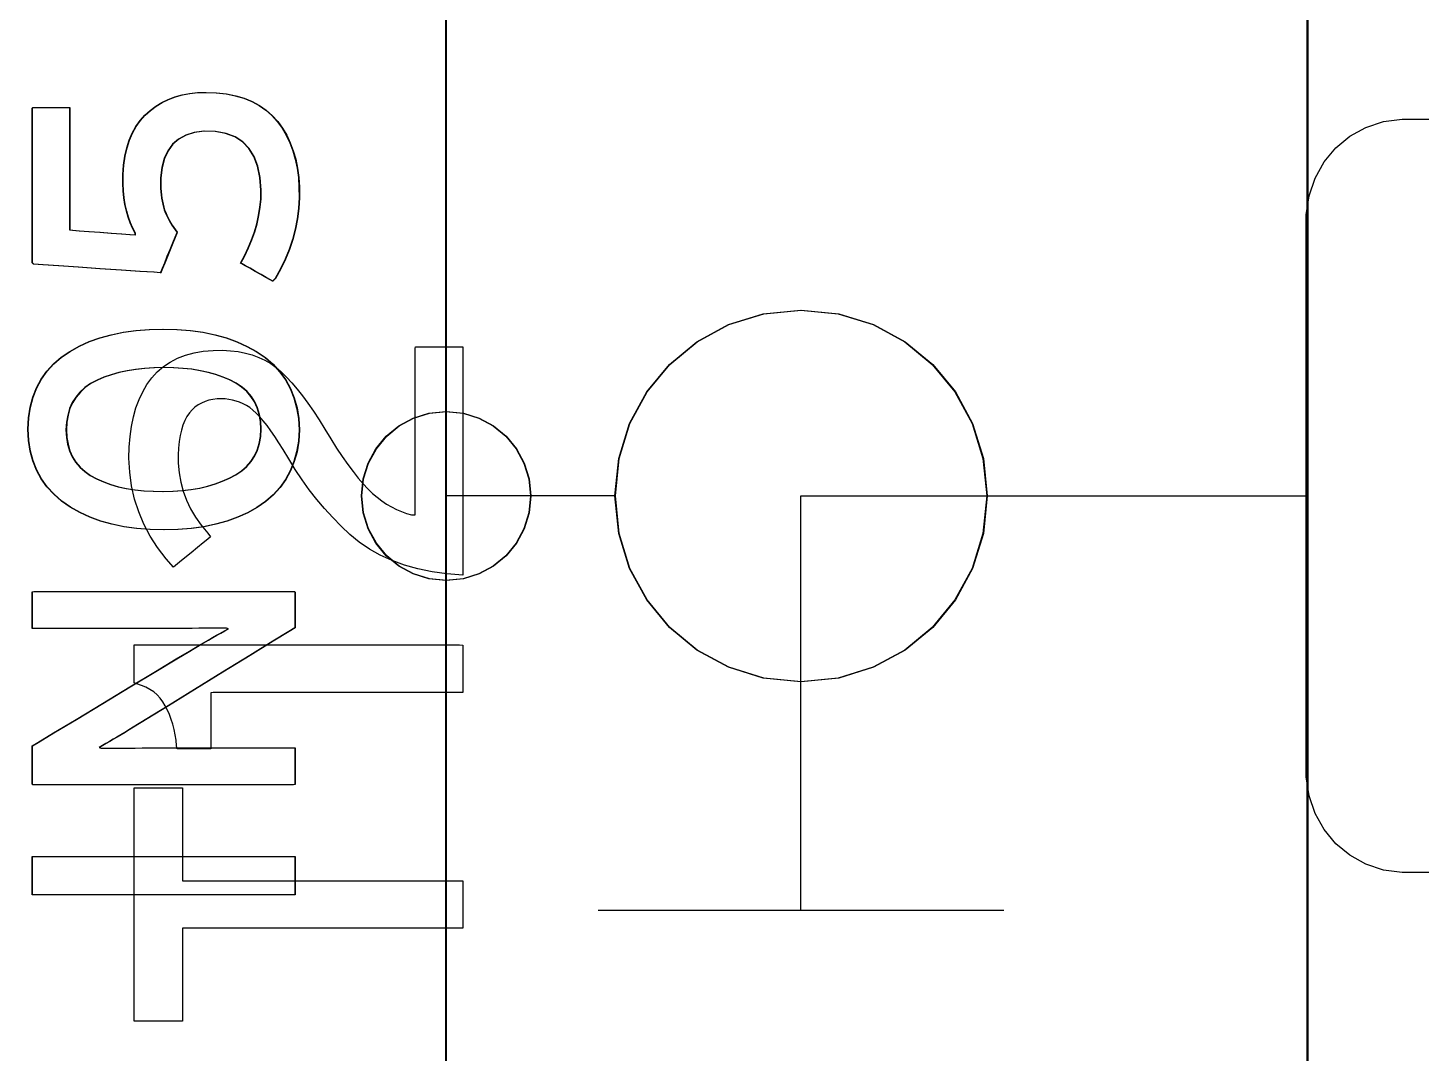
# Model space of a CAD drawing. Extents: x 1 to 47.7, y 0.2 to 35.
# Drawn here: x 34.5796 to 34.9918, y 10.5704 to 10.8737 of the extents above; entities that cross this region are included whole.
import ezdxf

# ---------------------------------------------------------------- set-up
doc = ezdxf.new("R2010")
doc.units = 0
doc.header["$MEASUREMENT"] = 0
for name, color, linetype in [('5_1___24__TARGET_LEDS___12', 7, 'CONTINUOUS'), ('6_1__EMPTY_IO_BOARD_POSITI', 7, 'CONTINUOUS'), ('6_2___8__INDEPENDENT_INPUT', 7, 'CONTINUOUS'), ('6_3___8__OPTOISO_INDEPENDE', 7, 'CONTINUOUS'), ('6_4___24__OPTOISO_INDEPEND', 7, 'CONTINUOUS'), ('6_5___8__INDEPENDENT_INPUT', 7, 'CONTINUOUS'), ('6_6___8__INDEPENDENT_INPUT', 7, 'CONTINUOUS'), ('6_7___8__OPTOISO_INDEPENDE', 7, 'CONTINUOUS'), ('6_8___8__OPTOISO_INDEPENDE', 7, 'CONTINUOUS')]:
    doc.layers.add(name, color=color, linetype=linetype)

msp = doc.modelspace()

# ---------------------------------------------------------------- linework, layer by layer
at = {"layer": '5_1___24__TARGET_LEDS___12'}
for points in [[(34.7534, 10.73518), (34.70342, 10.73518), (34.70344, 11.03517)], [(34.95794, 11.01739), (34.95794, 10.72613), (34.95794, 10.43486), (34.95794, 10.14716), (34.95794, 10.00576), (34.95794, 9.86659), (34.95794, 9.73009), (34.95794, 9.5967)], [(34.99894, 10.62381), (34.98619, 10.62382), (34.98063, 10.62452), (34.97544, 10.62625), (34.97073, 10.62888), (34.96659, 10.63233), (34.96313, 10.63648), (34.96045, 10.64123), (34.95864, 10.64649), (34.95781, 10.65214), (34.95776, 10.65712), (34.95776, 10.67128), (34.95776, 10.6936), (34.95776, 10.72082), (34.95776, 10.74966), (34.95776, 10.77688), (34.95776, 10.7992), (34.95776, 10.81336), (34.95781, 10.81834), (34.95864, 10.82399), (34.96045, 10.82924), (34.96313, 10.834), (34.96659, 10.83815), (34.97073, 10.84159), (34.97544, 10.84422), (34.98063, 10.84594), (34.98619, 10.84664), (34.99894, 10.84666)], [(34.7534, 10.43518), (34.70342, 10.43518), (34.70342, 10.73518)], [(34.8634, 10.73518), (34.95803, 10.73518)], [(34.65869, 10.61723), (34.58095, 10.61723), (34.58095, 10.62851), (34.65869, 10.62851), (34.65869, 10.61723)]]:
    msp.add_lwpolyline(points, dxfattribs=at)
for points in [[(34.6323, 10.85458), (34.63541, 10.85445), (34.63833, 10.85412), (34.64107, 10.85357), (34.64361, 10.85282), (34.64597, 10.85185), (34.64814, 10.85068), (34.65011, 10.8493), (34.6519, 10.84771), (34.6535, 10.84591), (34.65492, 10.84397), (34.65616, 10.84189), (34.65723, 10.83967), (34.65812, 10.83732), (34.65883, 10.83483), (34.65937, 10.8322), (34.65973, 10.82944), (34.65991, 10.82654), (34.65992, 10.82344), (34.65973, 10.82026), (34.65934, 10.81713), (34.65876, 10.81406), (34.65797, 10.81105), (34.65698, 10.80809), (34.6558, 10.80519), (34.65442, 10.80234), (34.65283, 10.79955), (34.6521, 10.79872), (34.65135, 10.79915), (34.65013, 10.79984), (34.64862, 10.8007), (34.64698, 10.80163), (34.64539, 10.80253), (34.64402, 10.80331), (34.64304, 10.80386), (34.64262, 10.8041), (34.64376, 10.80619), (34.6449, 10.80855), (34.6459, 10.81092), (34.64673, 10.81331), (34.64742, 10.81571), (34.64796, 10.81813), (34.64834, 10.82057), (34.64857, 10.82301), (34.64865, 10.82565), (34.64836, 10.82942), (34.64766, 10.83273), (34.64657, 10.83559), (34.64508, 10.83798), (34.64319, 10.83992), (34.6409, 10.84139), (34.63821, 10.84241), (34.63512, 10.84297), (34.6318, 10.84305), (34.62893, 10.84266), (34.62642, 10.84189), (34.62428, 10.84074), (34.62249, 10.83921), (34.62107, 10.8373), (34.62, 10.83501), (34.6193, 10.83235), (34.61896, 10.8293), (34.61893, 10.82723), (34.61896, 10.8262), (34.61902, 10.82519), (34.61912, 10.82422), (34.61924, 10.82327), (34.6194, 10.82235), (34.61959, 10.82147), (34.61981, 10.82061), (34.62006, 10.81979), (34.62037, 10.819), (34.62071, 10.81822), (34.62108, 10.81746), (34.62147, 10.81672), (34.62189, 10.81599), (34.62233, 10.81528), (34.6228, 10.81459), (34.62329, 10.81391), (34.62381, 10.81324), (34.62363, 10.81281), (34.62316, 10.81165), (34.62249, 10.80998), (34.62169, 10.80802), (34.62086, 10.80598), (34.62008, 10.80406), (34.61944, 10.80249), (34.61903, 10.80148), (34.61885, 10.80121), (34.61692, 10.80134), (34.61285, 10.80162), (34.60733, 10.802), (34.60102, 10.80242), (34.59459, 10.80286), (34.58873, 10.80326), (34.5841, 10.80357), (34.58138, 10.80376), (34.58095, 10.80413), (34.58095, 10.80713), (34.58095, 10.81255), (34.58095, 10.81957), (34.58095, 10.82737), (34.58095, 10.83512), (34.58095, 10.842), (34.58095, 10.84719), (34.58095, 10.84988), (34.58113, 10.85007), (34.58199, 10.85007), (34.58339, 10.85007), (34.58513, 10.85007), (34.587, 10.85007), (34.58883, 10.85007), (34.5904, 10.85007), (34.59153, 10.85007), (34.59201, 10.85007), (34.59201, 10.84903), (34.59201, 10.84576), (34.59201, 10.84089), (34.59201, 10.83505), (34.59201, 10.82889), (34.59201, 10.82305), (34.59201, 10.81818), (34.59201, 10.81491), (34.59202, 10.81387), (34.59288, 10.81381), (34.59489, 10.81366), (34.5977, 10.81345), (34.60095, 10.8132), (34.6043, 10.81295), (34.6074, 10.81272), (34.6099, 10.81254), (34.61144, 10.81242), (34.61147, 10.81288), (34.61066, 10.81437), (34.60996, 10.81597), (34.60935, 10.81767), (34.60883, 10.81946), (34.60842, 10.82136), (34.60811, 10.82335), (34.60789, 10.82545), (34.60777, 10.82765), (34.60779, 10.83028), (34.608, 10.83307), (34.60838, 10.83569), (34.60894, 10.83814), (34.60966, 10.84042), (34.61056, 10.84253), (34.61163, 10.84447), (34.61288, 10.84624), (34.6143, 10.84783), (34.61587, 10.84925), (34.61755, 10.8505), (34.61933, 10.85158), (34.62122, 10.8525), (34.62323, 10.85325), (34.62533, 10.85383), (34.62755, 10.85425), (34.62987, 10.8545)], [(34.80839, 10.79019), (34.81948, 10.78908), (34.8298, 10.78587), (34.83915, 10.7808), (34.84729, 10.77409), (34.85401, 10.76595), (34.85908, 10.7566), (34.86229, 10.74627), (34.8634, 10.73518), (34.86229, 10.72409), (34.85908, 10.71377), (34.85401, 10.70443), (34.84729, 10.69629), (34.83915, 10.68958), (34.8298, 10.68451), (34.81948, 10.68131), (34.80839, 10.68019), (34.79731, 10.68131), (34.78699, 10.68451), (34.77765, 10.68958), (34.76951, 10.69629), (34.7628, 10.70443), (34.75773, 10.71377), (34.75452, 10.72409), (34.7534, 10.73518), (34.75452, 10.74627), (34.75773, 10.7566), (34.7628, 10.76595), (34.76951, 10.77409), (34.77765, 10.7808), (34.78699, 10.78587), (34.79731, 10.78908)], [(34.61968, 10.78454), (34.6238, 10.78444), (34.62773, 10.78412), (34.63146, 10.7836), (34.63501, 10.78288), (34.63836, 10.78194), (34.64153, 10.7808), (34.6445, 10.77944), (34.64728, 10.77788), (34.64987, 10.77611), (34.65217, 10.77413), (34.65418, 10.77195), (34.65589, 10.76958), (34.65729, 10.76701), (34.6584, 10.76423), (34.65922, 10.76127), (34.65973, 10.7581), (34.65994, 10.75473), (34.65973, 10.75141), (34.65922, 10.74827), (34.65842, 10.74534), (34.65732, 10.74259), (34.65593, 10.74004), (34.65423, 10.73769), (34.65225, 10.73553), (34.64996, 10.73357), (34.64741, 10.7318), (34.64467, 10.73024), (34.64173, 10.72889), (34.63859, 10.72774), (34.63525, 10.72681), (34.63171, 10.72608), (34.62797, 10.72556), (34.62404, 10.72525), (34.6199, 10.72515), (34.61577, 10.72525), (34.61183, 10.72557), (34.60809, 10.72609), (34.60453, 10.72683), (34.60117, 10.72778), (34.59801, 10.72894), (34.59503, 10.73031), (34.59225, 10.7319), (34.58966, 10.73369), (34.58734, 10.73567), (34.58534, 10.73785), (34.58363, 10.74022), (34.58224, 10.74278), (34.58114, 10.74553), (34.58036, 10.74848), (34.57987, 10.75162), (34.5797, 10.75495), (34.5799, 10.75831), (34.58039, 10.76147), (34.58118, 10.76443), (34.58227, 10.76719), (34.58365, 10.76975), (34.58533, 10.77211), (34.5873, 10.77427), (34.58957, 10.77622), (34.59212, 10.77797), (34.59487, 10.77951), (34.59782, 10.78085), (34.60097, 10.78198), (34.60432, 10.7829), (34.60786, 10.78362), (34.6116, 10.78413), (34.61555, 10.78444)], [(34.6199, 10.77316), (34.61701, 10.7731), (34.61424, 10.77293), (34.61159, 10.77263), (34.60906, 10.77223), (34.60665, 10.7717), (34.60437, 10.77106), (34.60221, 10.7703), (34.60016, 10.76943), (34.59826, 10.76842), (34.59658, 10.76725), (34.59512, 10.76593), (34.59387, 10.76445), (34.59285, 10.76281), (34.59205, 10.76103), (34.59147, 10.75908), (34.59112, 10.75699), (34.59098, 10.75473), (34.59112, 10.75252), (34.59147, 10.75046), (34.59204, 10.74854), (34.59283, 10.74678), (34.59383, 10.74517), (34.59506, 10.74372), (34.5965, 10.74241), (34.59817, 10.74126), (34.60003, 10.74024), (34.60203, 10.73935), (34.60416, 10.73858), (34.60642, 10.73793), (34.60881, 10.7374), (34.61133, 10.737), (34.61398, 10.73672), (34.61677, 10.73656), (34.61968, 10.73652), (34.62256, 10.73659), (34.62532, 10.73677), (34.62795, 10.73708), (34.63045, 10.7375), (34.63283, 10.73805), (34.63509, 10.73873), (34.63722, 10.73952), (34.63922, 10.74044), (34.64113, 10.74147), (34.64288, 10.74264), (34.64439, 10.74395), (34.64567, 10.74541), (34.64673, 10.74702), (34.64755, 10.74878), (34.64815, 10.75069), (34.64852, 10.75275), (34.64865, 10.75495), (34.64852, 10.7572), (34.64815, 10.75929), (34.64756, 10.76122), (34.64675, 10.763), (34.64571, 10.76462), (34.64444, 10.76608), (34.64295, 10.76739), (34.64123, 10.76853), (34.63934, 10.76952), (34.63736, 10.77037), (34.63525, 10.77111), (34.63302, 10.77174), (34.63065, 10.77225), (34.62815, 10.77265), (34.62553, 10.77293), (34.62278, 10.7731)], [(34.70342, 10.76019), (34.70846, 10.75968), (34.71315, 10.75822), (34.7174, 10.75592), (34.7211, 10.75287), (34.72415, 10.74917), (34.72646, 10.74492), (34.72791, 10.74024), (34.72842, 10.73521), (34.72791, 10.73016), (34.72646, 10.72546), (34.72415, 10.72121), (34.7211, 10.71751), (34.7174, 10.71446), (34.71315, 10.71216), (34.70846, 10.7107), (34.70342, 10.7102), (34.69838, 10.7107), (34.69369, 10.71216), (34.68945, 10.71446), (34.68575, 10.71751), (34.68269, 10.72121), (34.68039, 10.72546), (34.67893, 10.73016), (34.67843, 10.73521), (34.67893, 10.74024), (34.68039, 10.74492), (34.68269, 10.74917), (34.68575, 10.75287), (34.68945, 10.75592), (34.69369, 10.75822), (34.69838, 10.75968)], [(34.65869, 10.69622), (34.65691, 10.69513), (34.65217, 10.6922), (34.64533, 10.688), (34.6373, 10.68305), (34.62895, 10.67791), (34.62118, 10.67312), (34.61485, 10.66923), (34.61086, 10.66677), (34.60958, 10.66599), (34.60836, 10.66526), (34.60717, 10.66455), (34.60602, 10.66387), (34.6049, 10.66321), (34.60382, 10.66257), (34.60278, 10.66196), (34.60177, 10.66137), (34.60079, 10.66081), (34.60142, 10.66057), (34.60329, 10.66057), (34.60522, 10.66058), (34.60721, 10.66059), (34.60926, 10.6606), (34.61137, 10.66061), (34.61353, 10.66063), (34.61576, 10.66065), (34.61805, 10.66067), (34.61947, 10.66068), (34.62309, 10.66068), (34.62854, 10.66068), (34.63508, 10.66068), (34.64199, 10.66068), (34.64853, 10.66068), (34.65398, 10.66068), (34.6576, 10.66068), (34.65869, 10.66067), (34.65869, 10.66016), (34.65869, 10.65902), (34.65869, 10.65743), (34.65869, 10.65561), (34.65869, 10.65374), (34.65869, 10.65203), (34.65869, 10.65067), (34.65869, 10.64987), (34.65815, 10.64973), (34.65311, 10.64973), (34.64394, 10.64973), (34.63206, 10.64973), (34.61886, 10.64973), (34.60577, 10.64973), (34.59419, 10.64973), (34.58552, 10.64973), (34.58119, 10.64973), (34.58095, 10.64995), (34.58095, 10.65089), (34.58095, 10.65239), (34.58095, 10.65422), (34.58095, 10.65619), (34.58095, 10.65808), (34.58095, 10.6597), (34.58095, 10.66081), (34.58095, 10.66123), (34.58268, 10.66228), (34.5873, 10.66507), (34.59395, 10.66908), (34.60176, 10.67379), (34.60989, 10.67869), (34.61746, 10.68326), (34.62362, 10.68697), (34.6275, 10.68931), (34.62883, 10.69011), (34.63027, 10.69095), (34.63166, 10.69176), (34.633, 10.69253), (34.63429, 10.69327), (34.63554, 10.69397), (34.63673, 10.69464), (34.63787, 10.69527), (34.63896, 10.69587), (34.63834, 10.69611), (34.63642, 10.69608), (34.63443, 10.69606), (34.6324, 10.69605), (34.63031, 10.69603), (34.62816, 10.69602), (34.62596, 10.69602), (34.62371, 10.69601), (34.6214, 10.69601), (34.61998, 10.69601), (34.61638, 10.69601), (34.61096, 10.69601), (34.60444, 10.69601), (34.59757, 10.69601), (34.59106, 10.69601), (34.58564, 10.69601), (34.58203, 10.69601), (34.58095, 10.69602), (34.58095, 10.69653), (34.58095, 10.69767), (34.58095, 10.69926), (34.58095, 10.70108), (34.58095, 10.70295), (34.58095, 10.70466), (34.58095, 10.70602), (34.58095, 10.70682), (34.58149, 10.70696), (34.58653, 10.70696), (34.5957, 10.70696), (34.60758, 10.70696), (34.62077, 10.70696), (34.63387, 10.70696), (34.64545, 10.70696), (34.65411, 10.70696), (34.65845, 10.70696), (34.65869, 10.70675), (34.65869, 10.70587), (34.65869, 10.70448), (34.65869, 10.70277), (34.65869, 10.70093), (34.65869, 10.69916), (34.65869, 10.69766), (34.65869, 10.69661)]]:
    msp.add_lwpolyline(points, close=True, dxfattribs=at)
at = {"layer": '6_1__EMPTY_IO_BOARD_POSITI'}
msp.add_lwpolyline([(34.95835, 9.60118), (34.95835, 9.7895), (34.95835, 9.98359), (34.95835, 10.18224), (34.95835, 10.38422), (34.95835, 10.79326), (34.95835, 11.20089)], dxfattribs=at)
at = {"layer": '6_2___8__INDEPENDENT_INPUT'}
for points in [[(34.95794, 11.01739), (34.95794, 10.72613), (34.95794, 10.43486), (34.95794, 10.14716), (34.95794, 10.00576), (34.95794, 9.86659), (34.95794, 9.73009), (34.95794, 9.5967)], [(34.99894, 10.62381), (34.98619, 10.62382), (34.98063, 10.62452), (34.97544, 10.62625), (34.97073, 10.62888), (34.96659, 10.63233), (34.96313, 10.63648), (34.96045, 10.64123), (34.95864, 10.64649), (34.95781, 10.65214), (34.95776, 10.65712), (34.95776, 10.67128), (34.95776, 10.6936), (34.95776, 10.72082), (34.95776, 10.74966), (34.95776, 10.77688), (34.95776, 10.7992), (34.95776, 10.81336), (34.95781, 10.81834), (34.95864, 10.82399), (34.96045, 10.82924), (34.96313, 10.834), (34.96659, 10.83815), (34.97073, 10.84159), (34.97544, 10.84422), (34.98063, 10.84594), (34.98619, 10.84664), (34.99894, 10.84666)], [(34.80829, 10.61269), (34.80829, 10.73519), (34.95794, 10.73519)], [(34.62531, 10.62138), (34.70825, 10.62138), (34.70825, 10.60729), (34.62531, 10.60729), (34.62531, 10.57982), (34.61107, 10.57982), (34.61107, 10.64887), (34.62531, 10.64887), (34.62531, 10.62138)], [(34.7483, 10.61269), (34.8683, 10.61269)]]:
    msp.add_lwpolyline(points, dxfattribs=at)
for points in [[(34.70825, 10.71172), (34.70359, 10.71212), (34.69917, 10.71276), (34.69498, 10.71363), (34.69104, 10.71474), (34.68733, 10.71609), (34.68386, 10.71767), (34.68063, 10.71948), (34.67763, 10.72153), (34.67488, 10.72382), (34.67229, 10.72625), (34.66979, 10.72879), (34.66738, 10.73143), (34.66507, 10.73417), (34.66285, 10.73701), (34.66073, 10.73996), (34.6587, 10.743), (34.65676, 10.74614), (34.65515, 10.74889), (34.65388, 10.75092), (34.65266, 10.75278), (34.65148, 10.75449), (34.65034, 10.75604), (34.64925, 10.75742), (34.64819, 10.75864), (34.64717, 10.7597), (34.64619, 10.76059), (34.64523, 10.76131), (34.64425, 10.76192), (34.64325, 10.76245), (34.64224, 10.7629), (34.64121, 10.76327), (34.64016, 10.76355), (34.63909, 10.76376), (34.638, 10.76389), (34.6369, 10.76394), (34.63559, 10.7639), (34.63433, 10.76375), (34.63313, 10.7635), (34.632, 10.76314), (34.63095, 10.76268), (34.62995, 10.76211), (34.62903, 10.76143), (34.62818, 10.76065), (34.6274, 10.75976), (34.62666, 10.7587), (34.62602, 10.7575), (34.62546, 10.75616), (34.625, 10.75468), (34.62463, 10.75305), (34.62434, 10.75128), (34.62415, 10.74937), (34.62404, 10.74732), (34.62406, 10.74491), (34.62432, 10.74207), (34.62481, 10.7393), (34.62555, 10.7366), (34.62652, 10.73397), (34.62774, 10.73141), (34.62919, 10.72893), (34.63088, 10.72651), (34.6328, 10.72417), (34.63361, 10.72305), (34.63282, 10.7224), (34.63147, 10.72131), (34.62976, 10.71992), (34.62789, 10.7184), (34.62605, 10.7169), (34.62444, 10.71559), (34.62325, 10.71463), (34.62269, 10.71417), (34.62048, 10.71662), (34.61797, 10.7199), (34.61578, 10.72331), (34.61391, 10.72684), (34.61238, 10.73049), (34.61117, 10.73427), (34.61029, 10.73817), (34.60974, 10.74219), (34.60951, 10.74633), (34.60959, 10.74964), (34.60984, 10.75279), (34.61026, 10.75577), (34.61084, 10.75858), (34.61158, 10.76122), (34.61249, 10.7637), (34.61357, 10.76601), (34.61481, 10.76816), (34.61623, 10.77013), (34.61787, 10.7719), (34.61969, 10.77346), (34.6217, 10.7748), (34.62388, 10.77592), (34.62623, 10.77683), (34.62877, 10.77752), (34.63148, 10.778), (34.63437, 10.77826), (34.63714, 10.77829), (34.63952, 10.77816), (34.64178, 10.77788), (34.64393, 10.77746), (34.64597, 10.77689), (34.64791, 10.77619), (34.64973, 10.77533), (34.65145, 10.77434), (34.65305, 10.7732), (34.65458, 10.77188), (34.65612, 10.77036), (34.65767, 10.76868), (34.65925, 10.76682), (34.66085, 10.76479), (34.66246, 10.7626), (34.6641, 10.76023), (34.66575, 10.75769), (34.66743, 10.75498), (34.6692, 10.75208), (34.67093, 10.74936), (34.67261, 10.74683), (34.67424, 10.74452), (34.67581, 10.7424), (34.67732, 10.74049), (34.67879, 10.73878), (34.68019, 10.73727), (34.68155, 10.73596), (34.68292, 10.7348), (34.68431, 10.73374), (34.68573, 10.73279), (34.68716, 10.73194), (34.68862, 10.7312), (34.6901, 10.73057), (34.6916, 10.73004), (34.69312, 10.72962), (34.69415, 10.72961), (34.69415, 10.7325), (34.69415, 10.73809), (34.69415, 10.74551), (34.69415, 10.75386), (34.69415, 10.76225), (34.69415, 10.76982), (34.69415, 10.77566), (34.69415, 10.77889), (34.69431, 10.77926), (34.69532, 10.77926), (34.69704, 10.77926), (34.69921, 10.77926), (34.7016, 10.77926), (34.70395, 10.77926), (34.706, 10.77926), (34.70751, 10.77926), (34.70823, 10.77926), (34.70825, 10.77777), (34.70825, 10.77207), (34.70825, 10.76325), (34.70825, 10.7525), (34.70825, 10.74102), (34.70825, 10.73), (34.70825, 10.72065), (34.70825, 10.71415)], [(34.70825, 10.67707), (34.7054, 10.67707), (34.69781, 10.67707), (34.68695, 10.67707), (34.67427, 10.67707), (34.66122, 10.67707), (34.64927, 10.67707), (34.63987, 10.67707), (34.63446, 10.67707), (34.63372, 10.6769), (34.63372, 10.67569), (34.63372, 10.67359), (34.63372, 10.67091), (34.63372, 10.66799), (34.63372, 10.66514), (34.63372, 10.66271), (34.63372, 10.66101), (34.63372, 10.66037), (34.63334, 10.66037), (34.63232, 10.66037), (34.63085, 10.66037), (34.62915, 10.66037), (34.62739, 10.66037), (34.62578, 10.66037), (34.62451, 10.66037), (34.62378, 10.66037), (34.62361, 10.66124), (34.62342, 10.66293), (34.62316, 10.66456), (34.62283, 10.66613), (34.62244, 10.66765), (34.62199, 10.6691), (34.62146, 10.6705), (34.62088, 10.67184), (34.62023, 10.67312), (34.61952, 10.6743), (34.61872, 10.67538), (34.61781, 10.67635), (34.61681, 10.67721), (34.61571, 10.67796), (34.61451, 10.67861), (34.61321, 10.67915), (34.61181, 10.67958), (34.61107, 10.67987), (34.61107, 10.6807), (34.61107, 10.68214), (34.61107, 10.68396), (34.61107, 10.68596), (34.61107, 10.6879), (34.61107, 10.68956), (34.61107, 10.69073), (34.61107, 10.69116), (34.61479, 10.69116), (34.62468, 10.69116), (34.63884, 10.69116), (34.65538, 10.69116), (34.67239, 10.69116), (34.68798, 10.69116), (34.70024, 10.69116), (34.70728, 10.69116), (34.70825, 10.69102), (34.70825, 10.69), (34.70825, 10.68822), (34.70825, 10.68596), (34.70825, 10.68349), (34.70825, 10.6811), (34.70825, 10.67904), (34.70825, 10.67761)]]:
    msp.add_lwpolyline(points, close=True, dxfattribs=at)
at = {"layer": '6_3___8__OPTOISO_INDEPENDE'}
for points in [[(34.95794, 11.01739), (34.95794, 10.72613), (34.95794, 10.43486), (34.95794, 10.14716), (34.95794, 10.00576), (34.95794, 9.86659), (34.95794, 9.73009), (34.95794, 9.5967)], [(34.99894, 10.62381), (34.98619, 10.62382), (34.98063, 10.62452), (34.97544, 10.62625), (34.97073, 10.62888), (34.96659, 10.63233), (34.96313, 10.63648), (34.96045, 10.64123), (34.95864, 10.64649), (34.95781, 10.65214), (34.95776, 10.65712), (34.95776, 10.67128), (34.95776, 10.6936), (34.95776, 10.72082), (34.95776, 10.74966), (34.95776, 10.77688), (34.95776, 10.7992), (34.95776, 10.81336), (34.95781, 10.81834), (34.95864, 10.82399), (34.96045, 10.82924), (34.96313, 10.834), (34.96659, 10.83815), (34.97073, 10.84159), (34.97544, 10.84422), (34.98063, 10.84594), (34.98619, 10.84664), (34.99894, 10.84666)], [(34.80829, 10.61269), (34.80829, 10.73519), (34.95794, 10.73519)], [(34.62531, 10.62138), (34.70825, 10.62138), (34.70825, 10.60729), (34.62531, 10.60729), (34.62531, 10.57982), (34.61107, 10.57982), (34.61107, 10.64887), (34.62531, 10.64887), (34.62531, 10.62138)], [(34.7483, 10.61269), (34.8683, 10.61269)]]:
    msp.add_lwpolyline(points, dxfattribs=at)
for points in [[(34.70825, 10.71172), (34.70359, 10.71212), (34.69917, 10.71276), (34.69498, 10.71363), (34.69104, 10.71474), (34.68733, 10.71609), (34.68386, 10.71767), (34.68063, 10.71948), (34.67763, 10.72153), (34.67488, 10.72382), (34.67229, 10.72625), (34.66979, 10.72879), (34.66738, 10.73143), (34.66507, 10.73417), (34.66285, 10.73701), (34.66073, 10.73996), (34.6587, 10.743), (34.65676, 10.74614), (34.65515, 10.74889), (34.65388, 10.75092), (34.65266, 10.75278), (34.65148, 10.75449), (34.65034, 10.75604), (34.64925, 10.75742), (34.64819, 10.75864), (34.64717, 10.7597), (34.64619, 10.76059), (34.64523, 10.76131), (34.64425, 10.76192), (34.64325, 10.76245), (34.64224, 10.7629), (34.64121, 10.76327), (34.64016, 10.76355), (34.63909, 10.76376), (34.638, 10.76389), (34.6369, 10.76394), (34.63559, 10.7639), (34.63433, 10.76375), (34.63313, 10.7635), (34.632, 10.76314), (34.63095, 10.76268), (34.62995, 10.76211), (34.62903, 10.76143), (34.62818, 10.76065), (34.6274, 10.75976), (34.62666, 10.7587), (34.62602, 10.7575), (34.62546, 10.75616), (34.625, 10.75468), (34.62463, 10.75305), (34.62434, 10.75128), (34.62415, 10.74937), (34.62404, 10.74732), (34.62406, 10.74491), (34.62432, 10.74207), (34.62481, 10.7393), (34.62555, 10.7366), (34.62652, 10.73397), (34.62774, 10.73141), (34.62919, 10.72893), (34.63088, 10.72651), (34.6328, 10.72417), (34.63361, 10.72305), (34.63282, 10.7224), (34.63147, 10.72131), (34.62976, 10.71992), (34.62789, 10.7184), (34.62605, 10.7169), (34.62444, 10.71559), (34.62325, 10.71463), (34.62269, 10.71417), (34.62048, 10.71662), (34.61797, 10.7199), (34.61578, 10.72331), (34.61391, 10.72684), (34.61238, 10.73049), (34.61117, 10.73427), (34.61029, 10.73817), (34.60974, 10.74219), (34.60951, 10.74633), (34.60959, 10.74964), (34.60984, 10.75279), (34.61026, 10.75577), (34.61084, 10.75858), (34.61158, 10.76122), (34.61249, 10.7637), (34.61357, 10.76601), (34.61481, 10.76816), (34.61623, 10.77013), (34.61787, 10.7719), (34.61969, 10.77346), (34.6217, 10.7748), (34.62388, 10.77592), (34.62623, 10.77683), (34.62877, 10.77752), (34.63148, 10.778), (34.63437, 10.77826), (34.63714, 10.77829), (34.63952, 10.77816), (34.64178, 10.77788), (34.64393, 10.77746), (34.64597, 10.77689), (34.64791, 10.77619), (34.64973, 10.77533), (34.65145, 10.77434), (34.65305, 10.7732), (34.65458, 10.77188), (34.65612, 10.77036), (34.65767, 10.76868), (34.65925, 10.76682), (34.66085, 10.76479), (34.66246, 10.7626), (34.6641, 10.76023), (34.66575, 10.75769), (34.66743, 10.75498), (34.6692, 10.75208), (34.67093, 10.74936), (34.67261, 10.74683), (34.67424, 10.74452), (34.67581, 10.7424), (34.67732, 10.74049), (34.67879, 10.73878), (34.68019, 10.73727), (34.68155, 10.73596), (34.68292, 10.7348), (34.68431, 10.73374), (34.68573, 10.73279), (34.68716, 10.73194), (34.68862, 10.7312), (34.6901, 10.73057), (34.6916, 10.73004), (34.69312, 10.72962), (34.69415, 10.72961), (34.69415, 10.7325), (34.69415, 10.73809), (34.69415, 10.74551), (34.69415, 10.75386), (34.69415, 10.76225), (34.69415, 10.76982), (34.69415, 10.77566), (34.69415, 10.77889), (34.69431, 10.77926), (34.69532, 10.77926), (34.69704, 10.77926), (34.69921, 10.77926), (34.7016, 10.77926), (34.70395, 10.77926), (34.706, 10.77926), (34.70751, 10.77926), (34.70823, 10.77926), (34.70825, 10.77777), (34.70825, 10.77207), (34.70825, 10.76325), (34.70825, 10.7525), (34.70825, 10.74102), (34.70825, 10.73), (34.70825, 10.72065), (34.70825, 10.71415)], [(34.70825, 10.67707), (34.7054, 10.67707), (34.69781, 10.67707), (34.68695, 10.67707), (34.67427, 10.67707), (34.66122, 10.67707), (34.64927, 10.67707), (34.63987, 10.67707), (34.63446, 10.67707), (34.63372, 10.6769), (34.63372, 10.67569), (34.63372, 10.67359), (34.63372, 10.67091), (34.63372, 10.66799), (34.63372, 10.66514), (34.63372, 10.66271), (34.63372, 10.66101), (34.63372, 10.66037), (34.63334, 10.66037), (34.63232, 10.66037), (34.63085, 10.66037), (34.62915, 10.66037), (34.62739, 10.66037), (34.62578, 10.66037), (34.62451, 10.66037), (34.62378, 10.66037), (34.62361, 10.66124), (34.62342, 10.66293), (34.62316, 10.66456), (34.62283, 10.66613), (34.62244, 10.66765), (34.62199, 10.6691), (34.62146, 10.6705), (34.62088, 10.67184), (34.62023, 10.67312), (34.61952, 10.6743), (34.61872, 10.67538), (34.61781, 10.67635), (34.61681, 10.67721), (34.61571, 10.67796), (34.61451, 10.67861), (34.61321, 10.67915), (34.61181, 10.67958), (34.61107, 10.67987), (34.61107, 10.6807), (34.61107, 10.68214), (34.61107, 10.68396), (34.61107, 10.68596), (34.61107, 10.6879), (34.61107, 10.68956), (34.61107, 10.69073), (34.61107, 10.69116), (34.61479, 10.69116), (34.62468, 10.69116), (34.63884, 10.69116), (34.65538, 10.69116), (34.67239, 10.69116), (34.68798, 10.69116), (34.70024, 10.69116), (34.70728, 10.69116), (34.70825, 10.69102), (34.70825, 10.69), (34.70825, 10.68822), (34.70825, 10.68596), (34.70825, 10.68349), (34.70825, 10.6811), (34.70825, 10.67904), (34.70825, 10.67761)]]:
    msp.add_lwpolyline(points, close=True, dxfattribs=at)
at = {"layer": '6_4___24__OPTOISO_INDEPEND'}
for points in [[(34.75327, 10.73518), (34.70329, 10.73518), (34.70331, 11.03518)], [(34.95794, 11.01739), (34.95794, 10.72613), (34.95794, 10.43486), (34.95794, 10.14716), (34.95794, 10.00576), (34.95794, 9.86659), (34.95794, 9.73009), (34.95794, 9.5967)], [(34.99894, 10.62381), (34.98619, 10.62382), (34.98063, 10.62452), (34.97544, 10.62625), (34.97073, 10.62888), (34.96659, 10.63233), (34.96313, 10.63648), (34.96045, 10.64123), (34.95864, 10.64649), (34.95781, 10.65214), (34.95776, 10.65712), (34.95776, 10.67128), (34.95776, 10.6936), (34.95776, 10.72082), (34.95776, 10.74966), (34.95776, 10.77688), (34.95776, 10.7992), (34.95776, 10.81336), (34.95781, 10.81834), (34.95864, 10.82399), (34.96045, 10.82924), (34.96313, 10.834), (34.96659, 10.83815), (34.97073, 10.84159), (34.97544, 10.84422), (34.98063, 10.84594), (34.98619, 10.84664), (34.99894, 10.84666)], [(34.75327, 10.43518), (34.70329, 10.43518), (34.70329, 10.73518)], [(34.86327, 10.73518), (34.95794, 10.73518)], [(34.65858, 10.61723), (34.58084, 10.61723), (34.58084, 10.62851), (34.65858, 10.62851), (34.65858, 10.61723)]]:
    msp.add_lwpolyline(points, dxfattribs=at)
for points in [[(34.63219, 10.85458), (34.6353, 10.85445), (34.63823, 10.85412), (34.64096, 10.85357), (34.64351, 10.85282), (34.64586, 10.85185), (34.64803, 10.85068), (34.65, 10.8493), (34.65179, 10.84771), (34.65339, 10.84591), (34.65481, 10.84397), (34.65605, 10.84189), (34.65712, 10.83967), (34.65801, 10.83732), (34.65872, 10.83483), (34.65926, 10.8322), (34.65962, 10.82944), (34.6598, 10.82654), (34.65981, 10.82344), (34.65962, 10.82026), (34.65923, 10.81713), (34.65865, 10.81406), (34.65786, 10.81105), (34.65688, 10.80809), (34.65569, 10.80519), (34.65431, 10.80234), (34.65273, 10.79955), (34.652, 10.79872), (34.65124, 10.79915), (34.65002, 10.79984), (34.64851, 10.8007), (34.64687, 10.80163), (34.64529, 10.80253), (34.64392, 10.80331), (34.64293, 10.80386), (34.64251, 10.8041), (34.64365, 10.80619), (34.6448, 10.80855), (34.64579, 10.81092), (34.64663, 10.81331), (34.64731, 10.81571), (34.64785, 10.81813), (34.64823, 10.82057), (34.64847, 10.82301), (34.64854, 10.82565), (34.64825, 10.82942), (34.64756, 10.83273), (34.64647, 10.83559), (34.64497, 10.83798), (34.64308, 10.83992), (34.64079, 10.84139), (34.6381, 10.84241), (34.63501, 10.84297), (34.63169, 10.84305), (34.62882, 10.84266), (34.62632, 10.84189), (34.62417, 10.84074), (34.62238, 10.83921), (34.62096, 10.8373), (34.61989, 10.83501), (34.61919, 10.83235), (34.61885, 10.8293), (34.61882, 10.82723), (34.61885, 10.8262), (34.61892, 10.82519), (34.61901, 10.82422), (34.61913, 10.82327), (34.61929, 10.82235), (34.61948, 10.82147), (34.6197, 10.82061), (34.61995, 10.81979), (34.62026, 10.819), (34.6206, 10.81822), (34.62097, 10.81746), (34.62136, 10.81672), (34.62178, 10.81599), (34.62222, 10.81528), (34.62269, 10.81459), (34.62318, 10.81391), (34.6237, 10.81324), (34.62352, 10.81281), (34.62305, 10.81165), (34.62238, 10.80998), (34.62158, 10.80802), (34.62075, 10.80598), (34.61997, 10.80406), (34.61933, 10.80249), (34.61892, 10.80148), (34.61874, 10.80121), (34.61681, 10.80134), (34.61275, 10.80162), (34.60722, 10.802), (34.60091, 10.80242), (34.59448, 10.80286), (34.58862, 10.80326), (34.58399, 10.80357), (34.58127, 10.80376), (34.58084, 10.80413), (34.58084, 10.80713), (34.58084, 10.81255), (34.58084, 10.81957), (34.58084, 10.82737), (34.58084, 10.83512), (34.58084, 10.842), (34.58084, 10.84719), (34.58084, 10.84988), (34.58102, 10.85007), (34.58188, 10.85007), (34.58328, 10.85007), (34.58502, 10.85007), (34.5869, 10.85007), (34.58872, 10.85007), (34.59029, 10.85007), (34.59142, 10.85007), (34.5919, 10.85007), (34.59191, 10.84903), (34.59191, 10.84576), (34.59191, 10.84089), (34.59191, 10.83505), (34.59191, 10.82889), (34.59191, 10.82305), (34.59191, 10.81818), (34.59191, 10.81491), (34.59191, 10.81387), (34.59277, 10.81381), (34.59478, 10.81366), (34.59759, 10.81345), (34.60084, 10.8132), (34.60419, 10.81295), (34.60729, 10.81272), (34.60979, 10.81254), (34.61133, 10.81242), (34.61136, 10.81288), (34.61056, 10.81437), (34.60985, 10.81597), (34.60924, 10.81767), (34.60873, 10.81946), (34.60831, 10.82136), (34.608, 10.82335), (34.60778, 10.82545), (34.60766, 10.82765), (34.60768, 10.83028), (34.60789, 10.83307), (34.60827, 10.83569), (34.60883, 10.83814), (34.60955, 10.84042), (34.61045, 10.84253), (34.61153, 10.84447), (34.61277, 10.84624), (34.61419, 10.84783), (34.61576, 10.84925), (34.61744, 10.8505), (34.61922, 10.85158), (34.62112, 10.8525), (34.62312, 10.85325), (34.62523, 10.85383), (34.62744, 10.85425), (34.62976, 10.8545)], [(34.80826, 10.79019), (34.81935, 10.78908), (34.82967, 10.78587), (34.83902, 10.7808), (34.84716, 10.77409), (34.85388, 10.76595), (34.85895, 10.7566), (34.86216, 10.74627), (34.86327, 10.73518), (34.86216, 10.72409), (34.85895, 10.71377), (34.85388, 10.70443), (34.84716, 10.69629), (34.83902, 10.68958), (34.82967, 10.68451), (34.81935, 10.68131), (34.80826, 10.68019), (34.79718, 10.68131), (34.78686, 10.68451), (34.77752, 10.68958), (34.76938, 10.69629), (34.76267, 10.70443), (34.7576, 10.71377), (34.75439, 10.72409), (34.75327, 10.73518), (34.75439, 10.74627), (34.7576, 10.7566), (34.76267, 10.76595), (34.76938, 10.77409), (34.77752, 10.7808), (34.78686, 10.78587), (34.79718, 10.78908)], [(34.61957, 10.78454), (34.62369, 10.78444), (34.62762, 10.78412), (34.63136, 10.7836), (34.6349, 10.78288), (34.63826, 10.78194), (34.64142, 10.7808), (34.64439, 10.77944), (34.64717, 10.77788), (34.64976, 10.77611), (34.65206, 10.77413), (34.65407, 10.77195), (34.65578, 10.76958), (34.65719, 10.76701), (34.6583, 10.76423), (34.65911, 10.76127), (34.65962, 10.7581), (34.65983, 10.75473), (34.65962, 10.75141), (34.65911, 10.74827), (34.65831, 10.74534), (34.65721, 10.74259), (34.65582, 10.74004), (34.65413, 10.73769), (34.65214, 10.73553), (34.64985, 10.73357), (34.6473, 10.7318), (34.64456, 10.73024), (34.64162, 10.72889), (34.63848, 10.72774), (34.63514, 10.72681), (34.6316, 10.72608), (34.62787, 10.72556), (34.62393, 10.72525), (34.61979, 10.72515), (34.61566, 10.72525), (34.61172, 10.72557), (34.60798, 10.72609), (34.60442, 10.72683), (34.60106, 10.72778), (34.5979, 10.72894), (34.59492, 10.73031), (34.59214, 10.7319), (34.58955, 10.73369), (34.58724, 10.73567), (34.58523, 10.73785), (34.58353, 10.74022), (34.58213, 10.74278), (34.58104, 10.74553), (34.58025, 10.74848), (34.57977, 10.75162), (34.57959, 10.75495), (34.57979, 10.75831), (34.58029, 10.76147), (34.58108, 10.76443), (34.58216, 10.76719), (34.58354, 10.76975), (34.58522, 10.77211), (34.5872, 10.77427), (34.58947, 10.77622), (34.59201, 10.77797), (34.59476, 10.77951), (34.59771, 10.78085), (34.60086, 10.78198), (34.60421, 10.7829), (34.60775, 10.78362), (34.6115, 10.78413), (34.61544, 10.78444)], [(34.61979, 10.77316), (34.6169, 10.7731), (34.61413, 10.77293), (34.61148, 10.77263), (34.60895, 10.77223), (34.60654, 10.7717), (34.60426, 10.77106), (34.6021, 10.7703), (34.60006, 10.76943), (34.59816, 10.76842), (34.59647, 10.76725), (34.59501, 10.76593), (34.59377, 10.76445), (34.59274, 10.76281), (34.59194, 10.76103), (34.59137, 10.75908), (34.59101, 10.75699), (34.59087, 10.75473), (34.59101, 10.75252), (34.59136, 10.75046), (34.59193, 10.74854), (34.59272, 10.74678), (34.59373, 10.74517), (34.59495, 10.74372), (34.5964, 10.74241), (34.59806, 10.74126), (34.59992, 10.74024), (34.60192, 10.73935), (34.60405, 10.73858), (34.60631, 10.73793), (34.6087, 10.7374), (34.61122, 10.737), (34.61387, 10.73672), (34.61666, 10.73656), (34.61957, 10.73652), (34.62246, 10.73659), (34.62521, 10.73677), (34.62784, 10.73708), (34.63034, 10.7375), (34.63272, 10.73805), (34.63498, 10.73873), (34.63711, 10.73952), (34.63911, 10.74044), (34.64103, 10.74147), (34.64277, 10.74264), (34.64428, 10.74395), (34.64557, 10.74541), (34.64662, 10.74702), (34.64744, 10.74878), (34.64804, 10.75069), (34.64841, 10.75275), (34.64855, 10.75495), (34.64841, 10.7572), (34.64805, 10.75929), (34.64746, 10.76122), (34.64664, 10.763), (34.6456, 10.76462), (34.64433, 10.76608), (34.64284, 10.76739), (34.64112, 10.76853), (34.63924, 10.76952), (34.63725, 10.77037), (34.63514, 10.77111), (34.63291, 10.77174), (34.63054, 10.77225), (34.62805, 10.77265), (34.62542, 10.77293), (34.62267, 10.7731)], [(34.70329, 10.76019), (34.70833, 10.75968), (34.71302, 10.75822), (34.71727, 10.75592), (34.72097, 10.75287), (34.72402, 10.74917), (34.72633, 10.74492), (34.72778, 10.74024), (34.72829, 10.73521), (34.72778, 10.73016), (34.72633, 10.72546), (34.72402, 10.72121), (34.72097, 10.71751), (34.71727, 10.71446), (34.71302, 10.71216), (34.70833, 10.7107), (34.70329, 10.7102), (34.69825, 10.7107), (34.69356, 10.71216), (34.68932, 10.71446), (34.68562, 10.71751), (34.68256, 10.72121), (34.68026, 10.72546), (34.6788, 10.73016), (34.6783, 10.73521), (34.6788, 10.74024), (34.68026, 10.74492), (34.68256, 10.74917), (34.68562, 10.75287), (34.68932, 10.75592), (34.69356, 10.75822), (34.69825, 10.75968)], [(34.65858, 10.69622), (34.6568, 10.69513), (34.65206, 10.6922), (34.64523, 10.688), (34.63719, 10.68305), (34.62885, 10.67791), (34.62107, 10.67312), (34.61474, 10.66923), (34.61075, 10.66677), (34.60947, 10.66599), (34.60825, 10.66526), (34.60706, 10.66455), (34.60591, 10.66387), (34.6048, 10.66321), (34.60371, 10.66257), (34.60267, 10.66196), (34.60166, 10.66137), (34.60068, 10.66081), (34.60131, 10.66057), (34.60318, 10.66057), (34.60511, 10.66058), (34.6071, 10.66059), (34.60915, 10.6606), (34.61126, 10.66061), (34.61343, 10.66063), (34.61565, 10.66065), (34.61794, 10.66067), (34.61937, 10.66068), (34.62298, 10.66068), (34.62843, 10.66068), (34.63497, 10.66068), (34.64188, 10.66068), (34.64842, 10.66068), (34.65387, 10.66068), (34.65749, 10.66068), (34.65858, 10.66067), (34.65858, 10.66016), (34.65858, 10.65902), (34.65858, 10.65743), (34.65858, 10.65561), (34.65858, 10.65374), (34.65858, 10.65203), (34.65858, 10.65067), (34.65858, 10.64987), (34.65804, 10.64973), (34.653, 10.64973), (34.64383, 10.64973), (34.63195, 10.64973), (34.61875, 10.64973), (34.60566, 10.64973), (34.59408, 10.64973), (34.58542, 10.64973), (34.58108, 10.64973), (34.58084, 10.64995), (34.58084, 10.65089), (34.58084, 10.65239), (34.58084, 10.65422), (34.58084, 10.65619), (34.58084, 10.65808), (34.58084, 10.6597), (34.58084, 10.66081), (34.58084, 10.66123), (34.58257, 10.66228), (34.58719, 10.66507), (34.59384, 10.66908), (34.60166, 10.67379), (34.60978, 10.67869), (34.61735, 10.68326), (34.62351, 10.68697), (34.62739, 10.68931), (34.62872, 10.69011), (34.63016, 10.69095), (34.63155, 10.69176), (34.63289, 10.69253), (34.63419, 10.69327), (34.63543, 10.69397), (34.63662, 10.69464), (34.63776, 10.69527), (34.63886, 10.69587), (34.63823, 10.69611), (34.63631, 10.69608), (34.63433, 10.69606), (34.63229, 10.69605), (34.6302, 10.69603), (34.62806, 10.69602), (34.62586, 10.69602), (34.6236, 10.69601), (34.62129, 10.69601), (34.61987, 10.69601), (34.61627, 10.69601), (34.61085, 10.69601), (34.60434, 10.69601), (34.59746, 10.69601), (34.59095, 10.69601), (34.58553, 10.69601), (34.58193, 10.69601), (34.58084, 10.69602), (34.58084, 10.69653), (34.58084, 10.69767), (34.58084, 10.69926), (34.58084, 10.70108), (34.58084, 10.70295), (34.58084, 10.70466), (34.58084, 10.70602), (34.58084, 10.70682), (34.58138, 10.70696), (34.58642, 10.70696), (34.59559, 10.70696), (34.60747, 10.70696), (34.62067, 10.70696), (34.63376, 10.70696), (34.64534, 10.70696), (34.65401, 10.70696), (34.65834, 10.70696), (34.65858, 10.70675), (34.65858, 10.70587), (34.65858, 10.70448), (34.65858, 10.70277), (34.65858, 10.70093), (34.65858, 10.69916), (34.65858, 10.69766), (34.65858, 10.69661)]]:
    msp.add_lwpolyline(points, close=True, dxfattribs=at)
at = {"layer": '6_5___8__INDEPENDENT_INPUT'}
for points in [[(34.95794, 11.01739), (34.95794, 10.72613), (34.95794, 10.43486), (34.95794, 10.14716), (34.95794, 10.00576), (34.95794, 9.86659), (34.95794, 9.73009), (34.95794, 9.5967)], [(34.99894, 10.62381), (34.98619, 10.62382), (34.98063, 10.62452), (34.97544, 10.62625), (34.97073, 10.62888), (34.96659, 10.63233), (34.96313, 10.63648), (34.96045, 10.64123), (34.95864, 10.64649), (34.95781, 10.65214), (34.95776, 10.65712), (34.95776, 10.67128), (34.95776, 10.6936), (34.95776, 10.72082), (34.95776, 10.74966), (34.95776, 10.77688), (34.95776, 10.7992), (34.95776, 10.81336), (34.95781, 10.81834), (34.95864, 10.82399), (34.96045, 10.82924), (34.96313, 10.834), (34.96659, 10.83815), (34.97073, 10.84159), (34.97544, 10.84422), (34.98063, 10.84594), (34.98619, 10.84664), (34.99894, 10.84666)]]:
    msp.add_lwpolyline(points, dxfattribs=at)
at = {"layer": '6_6___8__INDEPENDENT_INPUT'}
for points in [[(34.95794, 11.01739), (34.95794, 10.72613), (34.95794, 10.43486), (34.95794, 10.14716), (34.95794, 10.00576), (34.95794, 9.86659), (34.95794, 9.73009), (34.95794, 9.5967)], [(34.99894, 10.62381), (34.98619, 10.62382), (34.98063, 10.62452), (34.97544, 10.62625), (34.97073, 10.62888), (34.96659, 10.63233), (34.96313, 10.63648), (34.96045, 10.64123), (34.95864, 10.64649), (34.95781, 10.65214), (34.95776, 10.65712), (34.95776, 10.67128), (34.95776, 10.6936), (34.95776, 10.72082), (34.95776, 10.74966), (34.95776, 10.77688), (34.95776, 10.7992), (34.95776, 10.81336), (34.95781, 10.81834), (34.95864, 10.82399), (34.96045, 10.82924), (34.96313, 10.834), (34.96659, 10.83815), (34.97073, 10.84159), (34.97544, 10.84422), (34.98063, 10.84594), (34.98619, 10.84664), (34.99894, 10.84666)], [(34.80829, 10.61269), (34.80829, 10.73519), (34.95794, 10.73519)], [(34.62531, 10.62138), (34.70825, 10.62138), (34.70825, 10.60729), (34.62531, 10.60729), (34.62531, 10.57982), (34.61107, 10.57982), (34.61107, 10.64887), (34.62531, 10.64887), (34.62531, 10.62138)], [(34.7483, 10.61269), (34.8683, 10.61269)]]:
    msp.add_lwpolyline(points, dxfattribs=at)
for points in [[(34.70825, 10.71172), (34.70359, 10.71212), (34.69917, 10.71276), (34.69498, 10.71363), (34.69104, 10.71474), (34.68733, 10.71609), (34.68386, 10.71767), (34.68063, 10.71948), (34.67763, 10.72153), (34.67488, 10.72382), (34.67229, 10.72625), (34.66979, 10.72879), (34.66738, 10.73143), (34.66507, 10.73417), (34.66285, 10.73701), (34.66073, 10.73996), (34.6587, 10.743), (34.65676, 10.74614), (34.65515, 10.74889), (34.65388, 10.75092), (34.65266, 10.75278), (34.65148, 10.75449), (34.65034, 10.75604), (34.64925, 10.75742), (34.64819, 10.75864), (34.64717, 10.7597), (34.64619, 10.76059), (34.64523, 10.76131), (34.64425, 10.76192), (34.64325, 10.76245), (34.64224, 10.7629), (34.64121, 10.76327), (34.64016, 10.76355), (34.63909, 10.76376), (34.638, 10.76389), (34.6369, 10.76394), (34.63559, 10.7639), (34.63433, 10.76375), (34.63313, 10.7635), (34.632, 10.76314), (34.63095, 10.76268), (34.62995, 10.76211), (34.62903, 10.76143), (34.62818, 10.76065), (34.6274, 10.75976), (34.62666, 10.7587), (34.62602, 10.7575), (34.62546, 10.75616), (34.625, 10.75468), (34.62463, 10.75305), (34.62434, 10.75128), (34.62415, 10.74937), (34.62404, 10.74732), (34.62406, 10.74491), (34.62432, 10.74207), (34.62481, 10.7393), (34.62555, 10.7366), (34.62652, 10.73397), (34.62774, 10.73141), (34.62919, 10.72893), (34.63088, 10.72651), (34.6328, 10.72417), (34.63361, 10.72305), (34.63282, 10.7224), (34.63147, 10.72131), (34.62976, 10.71992), (34.62789, 10.7184), (34.62605, 10.7169), (34.62444, 10.71559), (34.62325, 10.71463), (34.62269, 10.71417), (34.62048, 10.71662), (34.61797, 10.7199), (34.61578, 10.72331), (34.61391, 10.72684), (34.61238, 10.73049), (34.61117, 10.73427), (34.61029, 10.73817), (34.60974, 10.74219), (34.60951, 10.74633), (34.60959, 10.74964), (34.60984, 10.75279), (34.61026, 10.75577), (34.61084, 10.75858), (34.61158, 10.76122), (34.61249, 10.7637), (34.61357, 10.76601), (34.61481, 10.76816), (34.61623, 10.77013), (34.61787, 10.7719), (34.61969, 10.77346), (34.6217, 10.7748), (34.62388, 10.77592), (34.62623, 10.77683), (34.62877, 10.77752), (34.63148, 10.778), (34.63437, 10.77826), (34.63714, 10.77829), (34.63952, 10.77816), (34.64178, 10.77788), (34.64393, 10.77746), (34.64597, 10.77689), (34.64791, 10.77619), (34.64973, 10.77533), (34.65145, 10.77434), (34.65305, 10.7732), (34.65458, 10.77188), (34.65612, 10.77036), (34.65767, 10.76868), (34.65925, 10.76682), (34.66085, 10.76479), (34.66246, 10.7626), (34.6641, 10.76023), (34.66575, 10.75769), (34.66743, 10.75498), (34.6692, 10.75208), (34.67093, 10.74936), (34.67261, 10.74683), (34.67424, 10.74452), (34.67581, 10.7424), (34.67732, 10.74049), (34.67879, 10.73878), (34.68019, 10.73727), (34.68155, 10.73596), (34.68292, 10.7348), (34.68431, 10.73374), (34.68573, 10.73279), (34.68716, 10.73194), (34.68862, 10.7312), (34.6901, 10.73057), (34.6916, 10.73004), (34.69312, 10.72962), (34.69415, 10.72961), (34.69415, 10.7325), (34.69415, 10.73809), (34.69415, 10.74551), (34.69415, 10.75386), (34.69415, 10.76225), (34.69415, 10.76982), (34.69415, 10.77566), (34.69415, 10.77889), (34.69431, 10.77926), (34.69532, 10.77926), (34.69704, 10.77926), (34.69921, 10.77926), (34.7016, 10.77926), (34.70395, 10.77926), (34.706, 10.77926), (34.70751, 10.77926), (34.70823, 10.77926), (34.70825, 10.77777), (34.70825, 10.77207), (34.70825, 10.76325), (34.70825, 10.7525), (34.70825, 10.74102), (34.70825, 10.73), (34.70825, 10.72065), (34.70825, 10.71415)], [(34.70825, 10.67707), (34.7054, 10.67707), (34.69781, 10.67707), (34.68695, 10.67707), (34.67427, 10.67707), (34.66122, 10.67707), (34.64927, 10.67707), (34.63987, 10.67707), (34.63446, 10.67707), (34.63372, 10.6769), (34.63372, 10.67569), (34.63372, 10.67359), (34.63372, 10.67091), (34.63372, 10.66799), (34.63372, 10.66514), (34.63372, 10.66271), (34.63372, 10.66101), (34.63372, 10.66037), (34.63334, 10.66037), (34.63232, 10.66037), (34.63085, 10.66037), (34.62915, 10.66037), (34.62739, 10.66037), (34.62578, 10.66037), (34.62451, 10.66037), (34.62378, 10.66037), (34.62361, 10.66124), (34.62342, 10.66293), (34.62316, 10.66456), (34.62283, 10.66613), (34.62244, 10.66765), (34.62199, 10.6691), (34.62146, 10.6705), (34.62088, 10.67184), (34.62023, 10.67312), (34.61952, 10.6743), (34.61872, 10.67538), (34.61781, 10.67635), (34.61681, 10.67721), (34.61571, 10.67796), (34.61451, 10.67861), (34.61321, 10.67915), (34.61181, 10.67958), (34.61107, 10.67987), (34.61107, 10.6807), (34.61107, 10.68214), (34.61107, 10.68396), (34.61107, 10.68596), (34.61107, 10.6879), (34.61107, 10.68956), (34.61107, 10.69073), (34.61107, 10.69116), (34.61479, 10.69116), (34.62468, 10.69116), (34.63884, 10.69116), (34.65538, 10.69116), (34.67239, 10.69116), (34.68798, 10.69116), (34.70024, 10.69116), (34.70728, 10.69116), (34.70825, 10.69102), (34.70825, 10.69), (34.70825, 10.68822), (34.70825, 10.68596), (34.70825, 10.68349), (34.70825, 10.6811), (34.70825, 10.67904), (34.70825, 10.67761)]]:
    msp.add_lwpolyline(points, close=True, dxfattribs=at)
at = {"layer": '6_7___8__OPTOISO_INDEPENDE'}
for points in [[(34.95794, 11.01739), (34.95794, 10.72613), (34.95794, 10.43486), (34.95794, 10.14716), (34.95794, 10.00576), (34.95794, 9.86659), (34.95794, 9.73009), (34.95794, 9.5967)], [(34.99894, 10.62381), (34.98619, 10.62382), (34.98063, 10.62452), (34.97544, 10.62625), (34.97073, 10.62888), (34.96659, 10.63233), (34.96313, 10.63648), (34.96045, 10.64123), (34.95864, 10.64649), (34.95781, 10.65214), (34.95776, 10.65712), (34.95776, 10.67128), (34.95776, 10.6936), (34.95776, 10.72082), (34.95776, 10.74966), (34.95776, 10.77688), (34.95776, 10.7992), (34.95776, 10.81336), (34.95781, 10.81834), (34.95864, 10.82399), (34.96045, 10.82924), (34.96313, 10.834), (34.96659, 10.83815), (34.97073, 10.84159), (34.97544, 10.84422), (34.98063, 10.84594), (34.98619, 10.84664), (34.99894, 10.84666)], [(34.80829, 10.61269), (34.80829, 10.73519), (34.95794, 10.73519)], [(34.62531, 10.62138), (34.70825, 10.62138), (34.70825, 10.60729), (34.62531, 10.60729), (34.62531, 10.57982), (34.61107, 10.57982), (34.61107, 10.64887), (34.62531, 10.64887), (34.62531, 10.62138)], [(34.7483, 10.61269), (34.8683, 10.61269)]]:
    msp.add_lwpolyline(points, dxfattribs=at)
for points in [[(34.70825, 10.71172), (34.70359, 10.71212), (34.69917, 10.71276), (34.69498, 10.71363), (34.69104, 10.71474), (34.68733, 10.71609), (34.68386, 10.71767), (34.68063, 10.71948), (34.67763, 10.72153), (34.67488, 10.72382), (34.67229, 10.72625), (34.66979, 10.72879), (34.66738, 10.73143), (34.66507, 10.73417), (34.66285, 10.73701), (34.66073, 10.73996), (34.6587, 10.743), (34.65676, 10.74614), (34.65515, 10.74889), (34.65388, 10.75092), (34.65266, 10.75278), (34.65148, 10.75449), (34.65034, 10.75604), (34.64925, 10.75742), (34.64819, 10.75864), (34.64717, 10.7597), (34.64619, 10.76059), (34.64523, 10.76131), (34.64425, 10.76192), (34.64325, 10.76245), (34.64224, 10.7629), (34.64121, 10.76327), (34.64016, 10.76355), (34.63909, 10.76376), (34.638, 10.76389), (34.6369, 10.76394), (34.63559, 10.7639), (34.63433, 10.76375), (34.63313, 10.7635), (34.632, 10.76314), (34.63095, 10.76268), (34.62995, 10.76211), (34.62903, 10.76143), (34.62818, 10.76065), (34.6274, 10.75976), (34.62666, 10.7587), (34.62602, 10.7575), (34.62546, 10.75616), (34.625, 10.75468), (34.62463, 10.75305), (34.62434, 10.75128), (34.62415, 10.74937), (34.62404, 10.74732), (34.62406, 10.74491), (34.62432, 10.74207), (34.62481, 10.7393), (34.62555, 10.7366), (34.62652, 10.73397), (34.62774, 10.73141), (34.62919, 10.72893), (34.63088, 10.72651), (34.6328, 10.72417), (34.63361, 10.72305), (34.63282, 10.7224), (34.63147, 10.72131), (34.62976, 10.71992), (34.62789, 10.7184), (34.62605, 10.7169), (34.62444, 10.71559), (34.62325, 10.71463), (34.62269, 10.71417), (34.62048, 10.71662), (34.61797, 10.7199), (34.61578, 10.72331), (34.61391, 10.72684), (34.61238, 10.73049), (34.61117, 10.73427), (34.61029, 10.73817), (34.60974, 10.74219), (34.60951, 10.74633), (34.60959, 10.74964), (34.60984, 10.75279), (34.61026, 10.75577), (34.61084, 10.75858), (34.61158, 10.76122), (34.61249, 10.7637), (34.61357, 10.76601), (34.61481, 10.76816), (34.61623, 10.77013), (34.61787, 10.7719), (34.61969, 10.77346), (34.6217, 10.7748), (34.62388, 10.77592), (34.62623, 10.77683), (34.62877, 10.77752), (34.63148, 10.778), (34.63437, 10.77826), (34.63714, 10.77829), (34.63952, 10.77816), (34.64178, 10.77788), (34.64393, 10.77746), (34.64597, 10.77689), (34.64791, 10.77619), (34.64973, 10.77533), (34.65145, 10.77434), (34.65305, 10.7732), (34.65458, 10.77188), (34.65612, 10.77036), (34.65767, 10.76868), (34.65925, 10.76682), (34.66085, 10.76479), (34.66246, 10.7626), (34.6641, 10.76023), (34.66575, 10.75769), (34.66743, 10.75498), (34.6692, 10.75208), (34.67093, 10.74936), (34.67261, 10.74683), (34.67424, 10.74452), (34.67581, 10.7424), (34.67732, 10.74049), (34.67879, 10.73878), (34.68019, 10.73727), (34.68155, 10.73596), (34.68292, 10.7348), (34.68431, 10.73374), (34.68573, 10.73279), (34.68716, 10.73194), (34.68862, 10.7312), (34.6901, 10.73057), (34.6916, 10.73004), (34.69312, 10.72962), (34.69415, 10.72961), (34.69415, 10.7325), (34.69415, 10.73809), (34.69415, 10.74551), (34.69415, 10.75386), (34.69415, 10.76225), (34.69415, 10.76982), (34.69415, 10.77566), (34.69415, 10.77889), (34.69431, 10.77926), (34.69532, 10.77926), (34.69704, 10.77926), (34.69921, 10.77926), (34.7016, 10.77926), (34.70395, 10.77926), (34.706, 10.77926), (34.70751, 10.77926), (34.70823, 10.77926), (34.70825, 10.77777), (34.70825, 10.77207), (34.70825, 10.76325), (34.70825, 10.7525), (34.70825, 10.74102), (34.70825, 10.73), (34.70825, 10.72065), (34.70825, 10.71415)], [(34.70825, 10.67707), (34.7054, 10.67707), (34.69781, 10.67707), (34.68695, 10.67707), (34.67427, 10.67707), (34.66122, 10.67707), (34.64927, 10.67707), (34.63987, 10.67707), (34.63446, 10.67707), (34.63372, 10.6769), (34.63372, 10.67569), (34.63372, 10.67359), (34.63372, 10.67091), (34.63372, 10.66799), (34.63372, 10.66514), (34.63372, 10.66271), (34.63372, 10.66101), (34.63372, 10.66037), (34.63334, 10.66037), (34.63232, 10.66037), (34.63085, 10.66037), (34.62915, 10.66037), (34.62739, 10.66037), (34.62578, 10.66037), (34.62451, 10.66037), (34.62378, 10.66037), (34.62361, 10.66124), (34.62342, 10.66293), (34.62316, 10.66456), (34.62283, 10.66613), (34.62244, 10.66765), (34.62199, 10.6691), (34.62146, 10.6705), (34.62088, 10.67184), (34.62023, 10.67312), (34.61952, 10.6743), (34.61872, 10.67538), (34.61781, 10.67635), (34.61681, 10.67721), (34.61571, 10.67796), (34.61451, 10.67861), (34.61321, 10.67915), (34.61181, 10.67958), (34.61107, 10.67987), (34.61107, 10.6807), (34.61107, 10.68214), (34.61107, 10.68396), (34.61107, 10.68596), (34.61107, 10.6879), (34.61107, 10.68956), (34.61107, 10.69073), (34.61107, 10.69116), (34.61479, 10.69116), (34.62468, 10.69116), (34.63884, 10.69116), (34.65538, 10.69116), (34.67239, 10.69116), (34.68798, 10.69116), (34.70024, 10.69116), (34.70728, 10.69116), (34.70825, 10.69102), (34.70825, 10.69), (34.70825, 10.68822), (34.70825, 10.68596), (34.70825, 10.68349), (34.70825, 10.6811), (34.70825, 10.67904), (34.70825, 10.67761)]]:
    msp.add_lwpolyline(points, close=True, dxfattribs=at)
at = {"layer": '6_8___8__OPTOISO_INDEPENDE'}
for points in [[(34.95794, 11.01739), (34.95794, 10.72613), (34.95794, 10.43486), (34.95794, 10.14716), (34.95794, 10.00576), (34.95794, 9.86659), (34.95794, 9.73009), (34.95794, 9.5967)], [(34.99894, 10.62381), (34.98619, 10.62382), (34.98063, 10.62452), (34.97544, 10.62625), (34.97073, 10.62888), (34.96659, 10.63233), (34.96313, 10.63648), (34.96045, 10.64123), (34.95864, 10.64649), (34.95781, 10.65214), (34.95776, 10.65712), (34.95776, 10.67128), (34.95776, 10.6936), (34.95776, 10.72082), (34.95776, 10.74966), (34.95776, 10.77688), (34.95776, 10.7992), (34.95776, 10.81336), (34.95781, 10.81834), (34.95864, 10.82399), (34.96045, 10.82924), (34.96313, 10.834), (34.96659, 10.83815), (34.97073, 10.84159), (34.97544, 10.84422), (34.98063, 10.84594), (34.98619, 10.84664), (34.99894, 10.84666)]]:
    msp.add_lwpolyline(points, dxfattribs=at)

doc.saveas('drawing.dxf')
